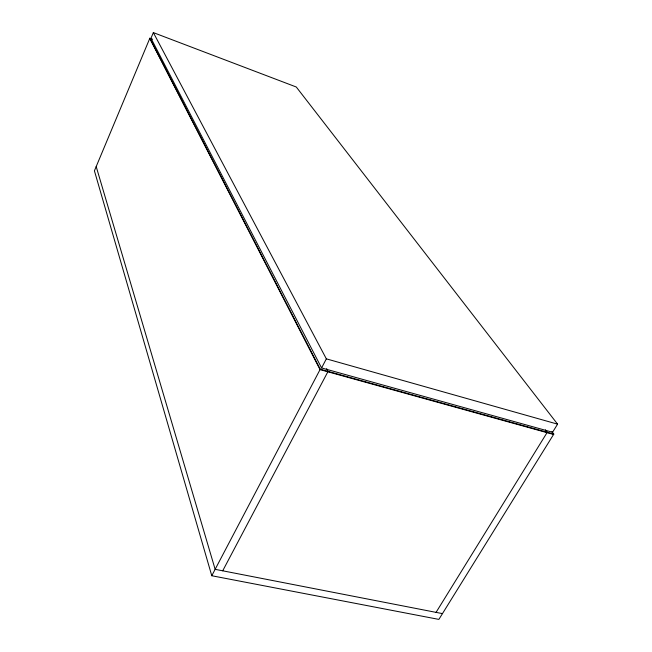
<?xml version="1.0" encoding="UTF-8"?>
<svg xmlns="http://www.w3.org/2000/svg" width="652" height="652" viewBox="0 0 652 652"><rect width="100%" height="100%" fill="white"/><g stroke="black" fill="none" stroke-linecap="round" stroke-linejoin="round"><path stroke-width="0.98" d="M152.641 39.267L149.862 38.215L94.418 170.824L211.778 575.74L438.869 619.4L553.801 434.102L551.959 431.673M153.342 32.6L150.979 38.248L321.575 367.94L552.562 432.26L557.582 424.15L296.277 87.001L153.342 32.6L326.35 358.853L557.582 424.15M211.778 575.74L320.254 369.211L149.862 38.215M321.575 367.94L326.35 358.853M222.707 570.802L328.07 371.379L326.652 368.682M436.058 612.367L547.264 432.284L545.422 429.847M442.455 613.613L215.144 569.335L96.194 166.578M320.254 369.211L553.801 434.102M552.342 432.846L553.572 434.468L320.042 369.619L149.748 38.468"/></g></svg>
